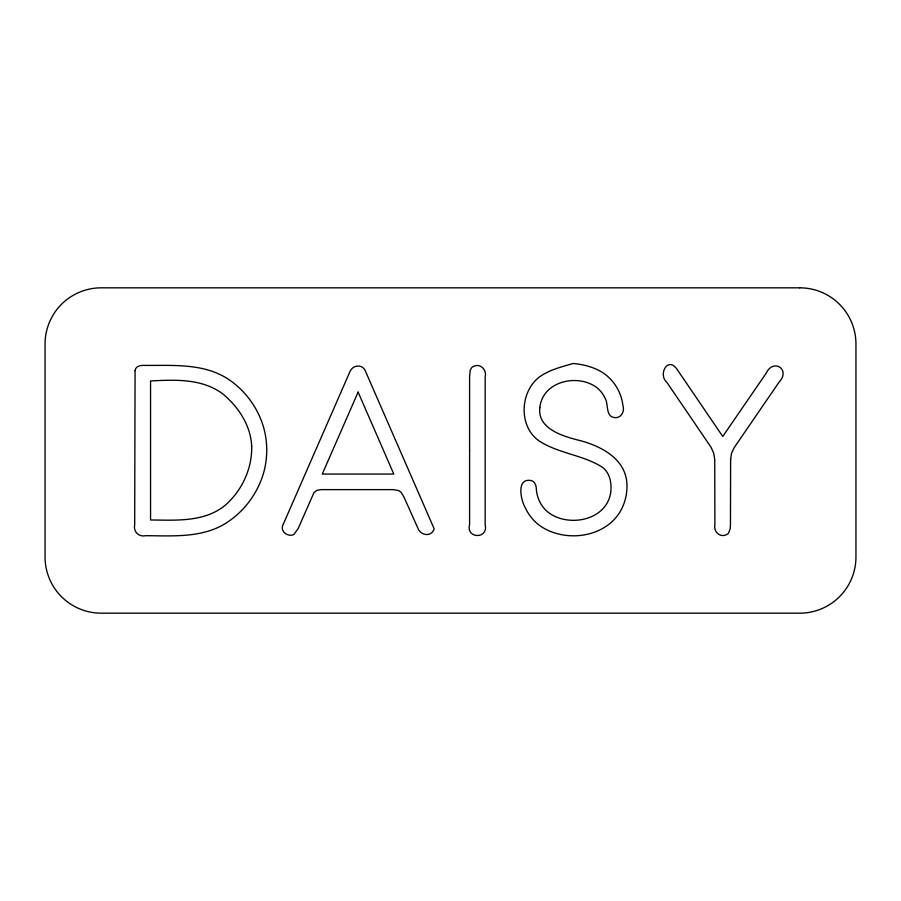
<?xml version="1.0" encoding="UTF-8"?>
<svg xmlns="http://www.w3.org/2000/svg" width="901" height="901" viewBox="0 0 901 901"><rect width="100%" height="100%" fill="white"/><g stroke="black" fill="none" stroke-linecap="round" stroke-linejoin="round"><path stroke-width="1.35" d="M469.601 450.309L469.601 524.371C465.592 538.922 488.601 539.35 485.166 524.686L485.166 377.035C487.103 369.782 480.233 362.788 473.183 366.549A5.429 5.429 0 0 0 471.257 368.227L470.176 370.604L469.601 376.562L469.601 450.309M539.834 407.759C537.447 428.257 561.492 435.701 576.831 439.767C600.64 445.454 627.862 459.071 626.961 487.385A50.512 50.512 0 0 1 620.181 511.644C604.12 538.359 563.868 542.92 539.451 525.373A46.007 46.007 0 0 1 525.272 507.747C520.801 500.213 515.879 477.305 531.556 480.638C534.586 481.652 536.039 484.896 536.264 487.891C536.613 498.591 542.087 508.986 551.401 514.505C571.842 526.848 605.968 519.46 610.585 493.331C611.982 484.276 610.349 473.858 602.994 467.664C583.611 454.904 558.53 453.654 539.046 440.893C518.199 426.308 519.922 391.406 539.767 376.708C549.633 369.782 561.627 366.82 573.059 363.508C582.497 364.297 591.799 366.583 600.167 371.111C612.703 378.105 621.161 391.135 622.906 405.337C624.956 411.295 621.149 418.807 614.11 417.523C605.089 416.025 608.885 403.299 604.74 397.578A27.244 27.244 0 0 0 595.584 386.732C576.223 373.521 542.301 381.765 539.834 407.759M730.621 459.273L730.463 524.528L730.204 528.696L728.639 532.908A5.62 5.62 0 0 1 726.679 534.563C720.023 538.122 713.344 531.59 714.898 524.686L714.741 459.431L713.671 453.057L710.968 447.166L666.774 382.227C657.91 374.647 667.652 356.143 676.842 369.016L722.76 436.467L766.154 373.262C773.295 357.877 791.224 369.545 778.892 382.384L734.078 447.797L731.522 453.237L730.621 459.273M251.694 446.4C252.224 468.757 241.828 490.842 225.047 505.416C204.268 522.366 175.65 520.204 150.557 519.967L150.557 380.965C174.907 379.659 202.027 378.42 222.648 393.793C238.382 406.79 250.816 425.497 251.694 446.4M135.082 370.548L134.677 524.686C133.19 531.736 138.788 537.289 145.838 535.69C173.544 535.825 203.761 538.302 227.897 521.87C245.049 510.36 257.709 492.903 263.543 473.104A84.165 84.165 0 0 0 263.317 426.353C257.326 406.892 244.621 389.818 227.548 378.679C203.063 363.148 172.936 365.615 145.207 365.401C141.367 365.164 135.612 365.66 135.082 370.548M282.486 526.026C281.011 531.263 286.236 535.588 291.147 535.25A6.048 6.048 0 0 0 294.131 534.18L298.208 528.459L313.976 492.599L316.983 490.29L321.319 489.615L392.859 489.615L398.321 490.459L400.956 492.149L403.873 496.856L418.65 529.867C422.4 535.881 431.556 536.613 434.214 528.932L365.817 372C363.126 363.632 352.719 364.432 349.779 372L282.486 526.026M358.114 392.126L322.265 474.05L393.805 474.05L358.114 392.126M799.761 287.824L101.239 287.824A56.189 56.189 0 0 0 45.05 344.013L45.05 556.987A56.189 56.189 0 0 0 101.239 613.176L799.761 613.176A56.189 56.189 0 0 0 855.95 556.987L855.95 344.013A56.189 56.189 0 0 0 799.761 287.824"/></g></svg>
